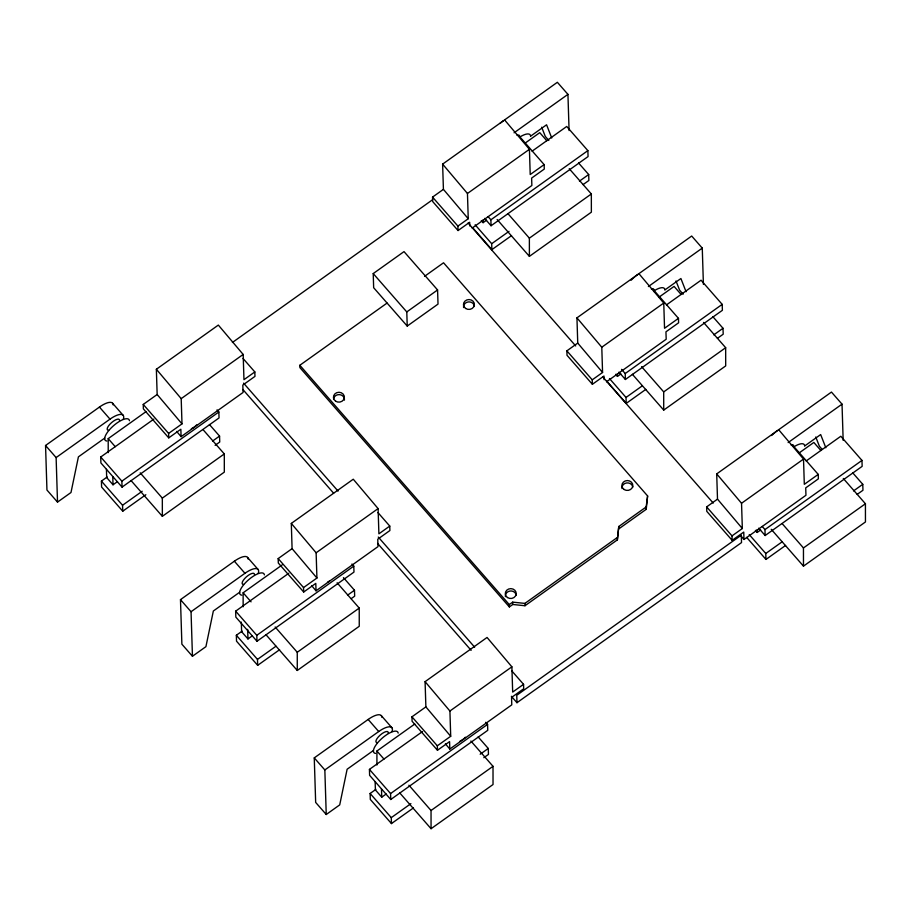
<?xml version="1.0" encoding="UTF-8"?>
<svg xmlns="http://www.w3.org/2000/svg" width="911" height="911" viewBox="0 0 911 911"><rect width="100%" height="100%" fill="white"/><g stroke="black" fill="none" stroke-linecap="round" stroke-linejoin="round"><path stroke-width="1.37" d="M387.084 303.056L299.833 365.277L299.901 367.623L509.351 606.92L512.768 604.483L524.987 605.735L617.373 539.859L618.774 526.501L646.15 506.983L647.619 495.96L443.543 262.789L424.583 276.318M617.373 539.859L618.774 526.501M618.842 528.835L646.218 509.317L647.619 495.96M104.754 438.077L78.414 456.855L70.99 492.509L57.518 502.109L46.951 490.027L45.55 445.49L99.436 407.069A17.127 5.967 -41.2 0 1 113.146 404.883M469.78 225.985L469.655 222.273L458.062 230.551L457.914 226.099L468.243 218.731L443.418 189.351L442.621 164.117L557.361 82.286L567.94 94.368L569.079 130.558M254.829 371.939L254.966 376.391L242.827 385.046L243.066 392.47L181.095 436.665L180.856 429.24L168.751 437.872L168.615 433.42L181.995 423.877L157.159 394.509L156.362 369.262L218.333 325.079L243.169 354.447L243.966 379.682L254.829 371.939L243.055 358.478M57.518 502.109L56.118 457.573L110.003 419.14A17.127 5.967 -41.2 0 1 123.315 419.208M514.055 132.801L567.94 94.368M458.062 230.551L432.691 201.559L432.543 197.106L443.418 189.351M168.751 437.872L143.38 408.891L143.243 404.427L157.159 394.509M232.407 342.479L432.657 199.68M530.544 136.217L546.577 124.784L551.736 137.971M108.215 452.63L108.204 438.635L146.067 411.624M524.838 143.312L539.756 132.664L546.805 140.727M468.243 218.731L467.457 193.485L529.428 149.302L504.592 119.922M181.995 423.877L181.198 398.642L243.169 354.447M217.023 409.893L218.856 412L219.039 417.933L122.051 487.112L100.905 462.947L100.722 457.015L153.834 419.128M532.092 151.18L566.733 126.47L587.868 150.634L588.062 156.567L491.063 225.746L484.629 218.389M373.214 273.573L404.017 251.618L437.576 289.96L438.02 304.103L407.228 326.07L373.658 287.717L373.214 273.573L406.784 311.926L407.228 326.07M518.769 135.625L544.14 164.606L530.213 174.536L529.428 149.302M145.84 494.73L122.746 511.196L101.599 487.043L101.417 481.099L107.191 476.977M472.183 228.057L531.865 185.502L531.625 178.089L544.277 169.07L544.14 164.606M106.428 469.324L106.678 477.546L113.021 484.8L117.485 481.612M481.304 220.587L483.115 222.66L486.565 220.2M122.051 487.112L121.858 481.167L218.856 412M491.063 225.746L490.881 219.802L587.868 150.634M122.746 511.196L122.552 505.252L142.184 491.257M212.627 441.026L219.551 436.084L209.439 424.537M511.504 235.653L491.872 249.648L491.689 243.704L509.01 231.36M579.453 181.13L588.688 174.536L578.576 162.978M215.121 445.32L219.733 442.029L219.551 436.084M583.097 184.591L588.87 180.48L588.688 174.536M406.784 311.926L437.576 289.96M224.3 453.929L224.322 472.126L162.352 516.321L162.329 498.123L224.3 453.929L203.096 429.707M591.341 193.975L591.364 212.172L529.393 256.367L529.371 238.158L591.341 193.975L569.227 168.694M239.684 592.218L213.345 611.008L205.92 646.651L192.449 656.262L181.881 644.179L180.48 599.643L234.366 561.21A17.127 5.967 -41.2 0 1 248.077 559.024M604.107 379.728L603.982 376.015L592.389 384.294L592.241 379.841L602.57 372.474L577.745 343.094L576.948 317.859L691.688 236.029L702.267 248.111L703.406 284.3M389.76 526.08L389.897 530.532L377.758 539.198L377.997 546.623L316.026 590.806L315.798 583.382L303.682 592.025L303.545 587.572L316.926 578.029L292.089 548.65L291.304 523.415L353.263 479.22L378.099 508.6L378.896 533.835L389.76 526.08L377.985 512.62M192.449 656.262L191.048 611.725L244.945 573.292A17.127 5.967 -41.2 0 1 258.246 573.361M648.381 286.544L702.267 248.111M592.389 384.294L567.018 355.301L566.87 350.849L577.745 343.094M303.682 592.025L278.31 563.032L278.174 558.58L292.089 548.65M664.871 289.949L680.904 278.527L686.063 291.714M243.146 606.783L243.135 592.788L282.148 564.957M659.165 297.054L674.083 286.407L681.132 294.458M602.57 372.474L601.784 347.228L663.755 303.044L638.918 273.664M316.926 578.029L316.128 552.783L378.099 508.6M351.953 564.046L353.787 566.141L353.98 572.085L256.982 641.253L235.835 617.1L235.653 611.156L288.764 573.281M666.419 304.923L701.06 280.212L722.195 304.376L722.389 310.309L625.39 379.477L618.956 372.132M653.096 289.368L678.467 318.349L664.54 328.279L663.755 303.044M279.609 649.702L257.676 665.337L236.53 641.185L236.348 635.252L242.121 631.129M606.51 381.8L666.192 339.245L665.952 331.82L678.604 322.801L678.467 318.349M241.313 622.099L241.62 631.699L247.963 638.941L252.415 635.764M615.631 374.33L617.442 376.402L620.892 373.943M256.982 641.253L256.788 635.32L353.787 566.141M625.39 379.477L625.208 373.544L722.195 304.376M257.676 665.337L257.483 659.405L275.965 646.229M347.558 595.179L354.481 590.237L343.447 577.631M645.831 389.384L626.199 403.391L626.016 397.447L642.187 385.922M713.78 334.861L723.015 328.279L712.903 316.721M351.202 598.641L354.675 596.17L354.481 590.237M717.424 338.334L723.197 334.212L723.015 328.279M359.23 608.081L359.253 626.278L297.282 670.473L297.259 652.265L359.23 608.081L337.116 582.801M725.668 347.706L725.691 365.915L663.72 410.098L663.698 391.901L725.668 347.706L703.554 322.437M509.351 606.92L509.272 604.585L512.699 602.148L524.907 603.401L617.305 537.513M373.464 750.459L347.125 769.237L339.712 804.891L326.24 814.502L315.661 802.42L314.261 757.884L368.158 719.451A17.127 5.967 -41.2 0 1 381.857 717.264M523.552 684.32L523.688 688.773L511.549 697.439L511.777 704.852L449.806 749.047L449.578 741.622L437.474 750.265L437.326 745.802L450.706 736.27L425.881 706.89L425.084 681.656L487.055 637.461L511.88 666.829L512.677 692.075L523.552 684.32L511.766 670.86M792.855 445.411L818.226 474.392L818.363 478.844L805.723 487.875L805.95 495.288L743.98 539.483L743.752 532.058L732.148 540.337L732.011 535.884L742.34 528.517L717.504 499.137L716.706 473.902L831.458 392.072L842.026 404.154L843.165 440.343M326.24 814.502L324.84 769.954L378.725 731.533A17.127 5.967 -41.2 0 1 392.026 731.59M788.14 442.587L842.026 404.154M437.474 750.265L412.091 721.273L411.954 716.82L425.881 706.89M732.148 540.337L706.777 511.344L706.64 506.892L717.504 499.137M376.926 765.024L376.915 751.017L414.79 724.017M804.641 446.003L820.663 434.57L825.822 447.756M798.924 453.097L813.842 442.45L820.891 450.501M450.706 736.27L449.92 711.024L511.88 666.829M742.34 528.517L741.543 503.271L803.513 459.087L778.677 429.707M485.734 722.286L487.567 724.382L487.761 730.326L390.762 799.494L369.615 775.341L369.433 769.396L422.556 731.522M806.178 460.966L840.819 436.255L861.965 460.419L862.148 466.352L765.149 535.52L758.715 528.175M413.4 807.932L391.457 823.578L370.31 799.425L370.128 793.481L375.901 789.37M818.226 474.392L804.311 484.322L803.513 459.087M375.138 781.718L375.4 789.939L381.743 797.182L386.207 794.005M516.981 702.7L741.531 542.58L741.292 535.156L516.753 695.287L516.981 702.7L511.367 696.289M390.762 799.494L390.58 793.561L487.567 724.382M755.401 530.373L757.212 532.445L760.651 529.986M765.149 535.52L764.967 529.587L861.965 460.419M391.457 823.578L391.274 817.645L410.907 803.65M480.188 754.24L488.273 748.478L478.161 736.919M785.601 545.427L765.969 559.434L765.775 553.489L781.945 541.965M853.539 490.915L862.774 484.322L852.662 472.763M483.832 757.701L488.455 754.41L488.273 748.478M857.183 494.377L862.956 490.266L862.774 484.322M493.01 766.322L493.033 784.519L431.062 828.714L431.04 810.505L493.01 766.322L470.896 741.042M865.427 503.749L865.45 521.957L803.479 566.141L803.456 547.944L865.427 503.749L843.313 478.48M822.029 449.237L819.376 446.219L815.766 436.995M548.821 140.465L545.29 136.434L541.681 127.21M683.148 294.207L679.617 290.176L676.008 280.952M782.264 523.723L803.456 547.944M508.179 213.937L529.371 238.158M641.583 366.632L663.698 391.901M771.218 529.291L803.479 566.141M497.133 219.505L529.393 256.367M632.382 374.296L663.72 410.098M762.211 526.433L764.967 529.587M488.114 216.647L490.881 219.802M621.53 369.342L625.208 373.544M749.229 534.586L765.775 553.489M475.143 224.801L491.689 243.704M609.47 378.543L626.016 397.447M746.656 537.376L765.969 559.434M472.57 227.591L491.872 249.648M606.897 381.333L626.199 403.391M468.106 223.013L575.695 345.941M602.831 376.949L713.233 503.077M706.64 506.892L732.011 535.884M432.543 197.106L457.914 226.099M566.87 350.849L592.241 379.841M299.833 365.277L509.272 604.585M243.567 383.144L338.061 491.109M378.281 537.069L474.654 647.174M242.861 389.498L333.608 493.181M377.587 543.423L471.135 650.329M143.243 404.427L168.615 433.42M278.174 558.58L303.545 587.572M411.954 716.82L437.326 745.802M112.622 403.288L123.19 415.37M247.553 557.43L258.12 569.512M381.333 715.67L391.912 727.752M99.436 407.069L110.003 419.14M234.366 561.21L244.945 573.292M368.158 719.451L378.725 731.533M140.214 472.855L162.329 498.123M275.145 626.996L297.259 652.265M108.204 438.635L115.242 446.686M243.135 592.788L251.06 601.841M408.925 785.236L431.04 810.505M376.915 751.017L383.964 759.079M131.013 480.518L162.352 516.321M265.944 634.671L297.282 670.473M399.735 792.9L431.062 828.714M100.722 457.015L121.858 481.167M235.653 611.156L256.788 635.32M369.433 769.396L390.58 793.561M101.417 481.099L122.552 505.252M236.348 635.252L257.483 659.405M370.128 793.481L391.274 817.645M45.55 445.49L56.118 457.573M180.48 599.643L191.048 611.725M314.261 757.884L324.84 769.954M716.706 473.902L741.543 503.271M576.948 317.859L601.784 347.228M442.621 164.117L467.457 193.485M741.326 536.34L743.98 539.483M291.304 523.415L316.128 552.783M425.084 681.656L449.92 711.024M156.362 369.262L181.198 398.642M311.596 585.568L316.026 590.806M445.377 743.809L449.806 749.047M176.654 431.415L181.095 436.665M757.121 529.701L757.212 532.445M646.15 506.983L646.218 509.317M617.362 373.658L617.442 376.402M524.907 603.401L524.987 605.735M512.699 602.148L512.768 604.483M483.035 219.915L483.115 222.66M381.481 788.96L381.743 797.182M247.655 629.353L247.963 638.941M112.77 476.578L113.021 484.8M771.628 435.526A17.127 5.967 -41.2 0 1 777.561 430.504M794.643 446.379A15.76 5.489 -41.2 0 1 804.652 445.707M791.135 445.08A7.88 2.744 -41.2 0 1 793.663 445.559M631.095 280.258A17.127 5.967 -41.2 0 1 637.802 274.462M654.884 290.336A15.76 5.489 -41.2 0 1 664.893 289.664M651.365 289.026A7.88 2.744 -41.2 0 1 653.608 291.52M500.002 123.463A17.127 5.967 -41.2 0 1 503.476 120.719M520.557 136.593A15.76 5.489 -41.2 0 1 530.566 135.921M517.038 135.295A7.88 2.744 -41.2 0 1 519.577 135.773M375.537 753.42A15.76 5.489 -41.2 0 1 381.766 738.536A15.76 5.489 -41.2 0 1 398.175 733.104M377.313 742.659A7.88 2.744 -41.2 0 1 380.251 735.029A7.88 2.744 -41.2 0 1 388.257 733.059M465.407 737.227A15.76 14.2 -1.8 0 1 460.078 741.098M241.745 595.179A15.76 5.489 -41.2 0 1 247.986 580.296A15.76 5.489 -41.2 0 1 264.384 574.864M243.533 584.418A7.88 2.744 -41.2 0 1 246.46 576.8A7.88 2.744 -41.2 0 1 254.476 574.818M329.714 580.785A15.76 14.2 -1.8 0 1 327.493 582.266M106.815 441.038A15.76 5.489 -41.2 0 1 113.044 426.143A15.76 5.489 -41.2 0 1 129.453 420.711M108.603 430.277A7.88 2.744 -41.2 0 1 111.529 422.647A7.88 2.744 -41.2 0 1 119.535 420.666M196.685 424.845A15.76 14.2 -1.8 0 1 191.356 428.717M463.574 307.554A5.477 4.942 -1.8 0 1 468.231 301.94A5.477 4.942 -1.8 0 1 474.426 306.096M621.997 488.569A5.477 4.942 -1.8 0 1 626.654 482.955A5.477 4.942 -1.8 0 1 632.849 487.112M333.528 398.995A5.477 4.942 -1.8 0 1 339.632 394.645A5.477 4.942 -1.8 0 1 344.415 400.111M505.4 596.637A5.477 4.942 -1.8 0 1 510.046 591.023A5.477 4.942 -1.8 0 1 516.252 595.179M465.635 308.465A5.477 4.942 -1.8 0 0 474.369 305.048A5.477 4.942 -1.8 0 0 466.774 299.958A5.477 4.942 -1.8 0 0 465.635 308.465M624.058 489.469A5.477 4.942 -1.8 0 0 632.792 486.064A5.477 4.942 -1.8 0 0 625.197 480.974A5.477 4.942 -1.8 0 0 624.058 489.469M507.461 597.536A5.477 4.942 -1.8 0 0 516.184 594.131A5.477 4.942 -1.8 0 0 508.6 589.041A5.477 4.942 -1.8 0 0 507.461 597.536M335.612 401.182A5.477 4.942 -1.8 0 0 344.335 397.777A5.477 4.942 -1.8 0 0 336.751 392.687A5.477 4.942 -1.8 0 0 335.612 401.182"/></g></svg>
